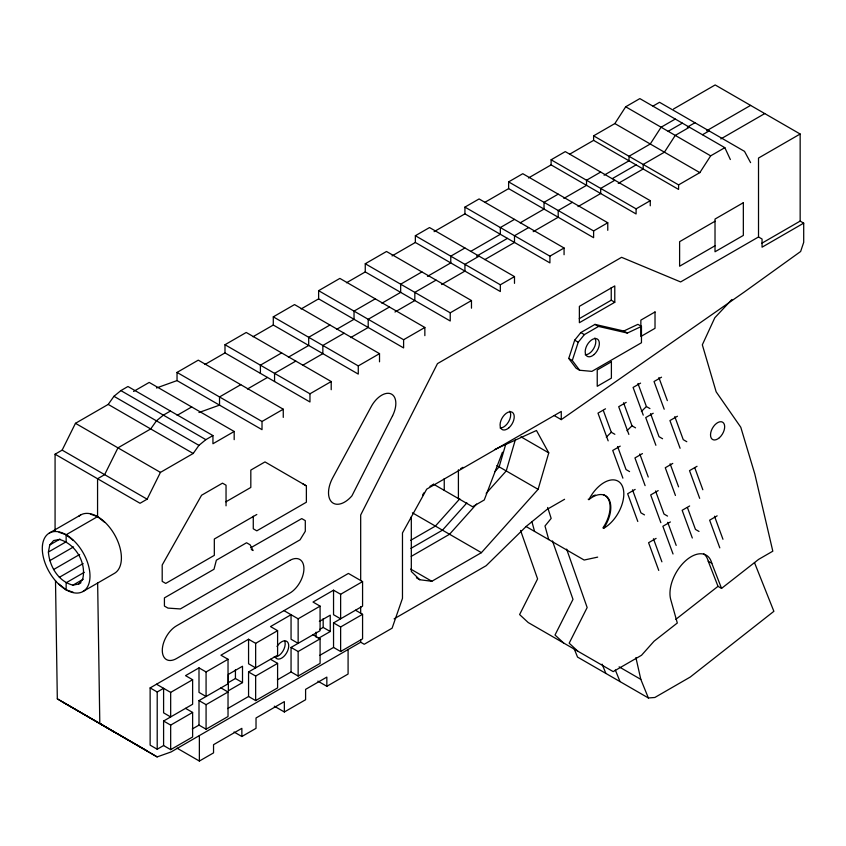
<?xml version="1.0" encoding="UTF-8"?>
<svg xmlns="http://www.w3.org/2000/svg" width="846" height="846" viewBox="0 0 846 846"><rect width="100%" height="100%" fill="white"/><g stroke="black" fill="none" stroke-linecap="round" stroke-linejoin="round"><path stroke-width="1.27" d="M48.402 552.047L49.755 544.983L53.605 540.552L59.357 539.431C75.696 543.767 86.969 563.288 82.548 579.605L78.699 584.026L72.946 585.146C58.385 581.562 49.47 566.281 48.402 552.047L66.527 541.577M505.771 444.213L499.151 466.844L494.794 471.719M515.415 439.508L506.236 470.936L486.175 493.345M416.422 577.807L419.764 579.732L431.841 581.276L481.416 552.66L538.109 489.337L548.758 452.874L536.47 430.498L495.047 449.353M568.745 358.461L574.688 340.177L580.821 332.563L594.992 324.388L623.809 331.019L627.351 333.06L641.458 326.397L641.458 342.757L591.883 371.373L579.626 370.252L576.094 368.2L568.745 358.461L572.287 360.502L579.626 370.252M572.287 360.502L578.22 342.228L584.364 334.614L598.534 326.429L627.351 333.06M502.439 452.24L484.261 499.975L472.565 506.733L433.438 484.134M55.075 530.527L55.075 454.207L62.149 450.125L75.463 423.317L108.214 404.409L113.956 396.309L120.883 390.598L127.958 386.506L212.938 435.574L212.938 443.748L234.183 431.481L234.183 439.656M55.075 454.207L140.045 503.275L147.13 499.182L160.444 472.385L193.195 453.477L198.937 445.366L205.853 439.656L212.938 435.574M422.566 495.09L423.888 492.837M593.606 135.836L678.587 184.893L678.587 189.43L593.606 140.362L593.606 135.836L614.852 123.569L625.691 106.786L639.851 98.601L724.832 147.669L730.352 159.534M678.587 184.893L699.832 172.626L710.672 155.844L724.832 147.669M459.801 498.802L435.383 526.085L410.596 540.393M466.886 502.894L442.469 530.178L410.923 548.388M476.584 504.057L449.543 534.26L411.241 556.382M731.875 299.505L714.807 317.768L702.328 344.819L716.15 391.814L740.789 427.262L754.822 474.046L772.81 551.19L758.64 559.365L721.553 588.393L718.011 586.341L708.261 561.268A30.044 17.343 -60 0 0 703.84 553.908M606.296 437.171L611.309 432.253L603.293 410.416M641.384 411.463L646.397 406.545L637.947 383.492M626.992 430.73L632.004 425.813L623.555 402.759M675.817 619.357L718.011 586.341M554.183 415.545L561.268 419.627L744.395 291.944L800.633 251.505L803.7 242.358L803.7 223.143L800.157 221.102L761.886 243.204M55.498 580.589L57.317 698.859L157.134 756.906L171.051 751.967L360.682 642.23L364.224 644.271L392.11 628.176L402.474 598.355L402.474 532.938L426.712 489.136L561.268 411.452L561.268 419.627M133.552 391.455L149.203 382.424L234.183 431.481M177.036 372.42L262.017 421.477L262.017 429.662L177.036 380.594L177.036 372.42L198.281 360.153L283.262 409.21L283.262 417.395M224.994 344.734L309.964 393.802L309.964 401.977L224.994 352.909L224.994 344.734L246.228 332.467L331.209 381.535L331.209 389.71M273.29 316.848L358.27 365.916L358.27 374.091L273.29 325.023L273.29 316.848L294.535 304.581L379.516 353.649L379.516 361.824M318.625 290.675L403.605 339.732L403.605 347.918L318.625 298.85L318.625 290.675L339.87 278.408L424.851 327.476L424.851 335.651M365.261 263.751L450.231 312.819L450.231 320.994L365.261 271.926L365.261 263.751L386.506 251.484L471.476 300.552L471.476 308.187M415.354 235.727L500.335 284.795L500.335 291.532L415.354 242.464L415.354 235.727L429.525 227.553L514.495 276.61L514.495 283.357M464.93 207.111L549.911 256.169L549.911 262.905L464.93 213.848L464.93 207.111L479.09 198.937L564.071 247.994L564.071 254.731M508.626 181.879L593.606 230.947L593.606 237.684L508.626 188.616L508.626 181.879L522.786 173.705L607.766 222.762L607.766 230.313M551.116 159.788L636.097 208.856L636.097 213.964L551.116 164.896L551.116 159.788L565.276 151.614L650.257 200.682L650.257 205.779M392.047 255.926L415.354 242.464M434.093 231.656L464.93 213.848M484.769 202.395L508.626 188.616M204.965 364.478L224.994 352.909M252.996 336.74L273.29 325.023M301.102 308.97L318.625 298.85M346.49 282.765L365.261 271.926M528.454 177.977L551.116 164.896M569.813 154.109L593.606 140.362M653.006 106.078L659.542 102.303L744.512 151.36L750.592 162.633M673.532 108.997L715.177 84.949L800.157 134.017L800.157 221.102M675.256 119.053L661.096 127.228L650.257 144.01L629.012 156.277L629.012 160.814L604.086 175.196M170.448 411.04L163.373 415.132L156.447 420.832L150.704 428.943L117.954 447.851L104.64 474.648L97.565 478.741L97.565 516.62L104.64 522.331M281.644 352.909L260.399 365.176L260.399 373.35M329.94 325.023L308.695 337.29L308.695 345.464L288.401 357.181M375.275 298.85L354.03 311.117L354.03 319.291L336.507 329.411M421.911 271.926L400.666 284.193L400.666 292.367L381.895 303.206M464.93 247.994L450.77 256.169L450.77 262.905L427.463 276.367M514.495 219.378L500.335 227.553L500.335 234.289L470.64 251.431M558.201 194.146L544.031 202.321L544.031 209.068L520.184 222.836M668.181 131.31L682.341 123.135M177.163 415.344L191.693 406.947M600.681 172.055L586.521 180.24L586.521 185.337L563.859 198.419M240.772 384.687L219.526 396.954L219.526 405.128L198.958 412.52M687.322 127.143L694.947 122.744M689.427 127.228L675.256 135.402L664.417 152.185L643.172 164.452L643.172 168.989L618.246 183.381M476.584 256.179L507.42 238.382M247.444 389.012L267.473 377.443M295.804 361.094L274.559 373.35L274.559 381.535M344.1 333.208L322.855 345.464L322.855 353.649L302.572 365.366M389.435 307.024L368.2 319.291L368.2 327.476L350.678 337.586M436.071 280.111L414.826 292.367L414.826 300.552L394.955 312.015M612.303 178.633L636.097 164.896M479.09 256.169L464.93 264.354L464.93 271.09L441.623 284.542M528.665 227.553L514.495 235.727L514.495 242.464L484.8 259.616M572.361 202.321L558.201 210.506L558.201 217.242L533.202 231.667M614.852 180.24L600.681 188.415L600.681 193.523L578.03 206.604M706.653 130.76L750.592 105.39M702.571 134.694L709.107 130.919M720.813 138.934L764.752 113.576M49.29 533.086L80.698 514.95M262.017 421.477L283.262 409.21M309.964 393.802L331.209 381.535M358.27 365.916L379.516 353.649M403.605 339.732L424.851 327.476M450.231 312.819L471.476 300.552M500.335 284.795L514.495 276.61M549.911 256.169L564.071 247.994M593.606 230.947L607.766 222.762M49.755 544.983L59.95 539.092M636.097 208.856L650.257 200.682M49.755 560.665L73.549 546.928M800.157 134.017L758.513 158.054L758.513 236.975L680.618 281.94L621.588 257.321L437.477 363.621L360.682 515.013L360.682 580.589M53.605 569.538L79.661 554.49M59.357 577.31L83.151 563.573M84.283 572.319L66.147 582.788L66.147 589.831L73.232 592.295M72.946 585.146L83.141 579.256M78.699 584.026L80.973 582.725M225.893 501.826L250.818 487.444L250.818 470.09L264.988 461.916L306.379 485.868L306.379 502.217L256.814 530.833L253.271 528.792L253.271 516.208M715.018 221.24L679.613 241.681L679.613 266.215L715.018 245.774M83.014 591.502L114.422 573.366A33.734 19.479 60 0 0 113.29 532.546A33.734 19.479 60 0 0 78.646 516.462M579.256 318.688L611.235 300.224L614.778 302.265L614.778 285.916L579.373 306.358L579.373 322.707L614.778 302.265M256.814 514.484L214.324 539.018L214.324 555.367L165.742 583.412L162.199 581.371L162.199 565.012L201.57 495.248L222.498 483.161L226.041 485.202L226.041 505.834M803.7 223.143L762.056 247.191L762.056 239.016L758.513 236.975M429.948 486.355L433.364 484.388M460.679 468.621L462.952 467.299M640.591 383.111L633.094 387.436L643.256 415.143M605.503 408.819L597.995 413.144L608.158 440.851M661.54 377.189L654.032 381.514L664.195 409.221M626.199 402.379L618.701 406.704L628.864 434.421M185.538 708.345L192.624 712.438L192.624 736.972L170.67 749.641L163.595 745.548L157.208 749.239L150.133 745.146L150.133 687.904L348.415 573.429L362.574 581.604L362.574 606.138L333.546 622.899L333.546 647.433L319.851 655.333M150.133 687.904L157.208 691.996L163.595 688.316L163.595 712.84L170.67 716.932L170.67 692.398L192.624 679.729L192.624 704.263L163.595 721.025L163.595 745.548M220.943 687.904L228.029 691.996L228.029 716.53L206.075 729.199L199 725.107L199 700.583L228.029 683.822L228.029 659.288L206.075 671.957L199 667.875L185.538 675.637L192.624 679.729M227.574 708.61L248.565 696.491L248.565 671.957L277.594 655.195L277.594 630.672L255.651 643.341L248.565 639.248L220.943 655.195L228.029 659.288M362.574 581.604L340.631 594.273L333.546 590.191L313.009 602.045L320.084 606.138L320.084 630.672L291.056 647.423L291.056 671.957L277.361 679.867M653.218 413.25L645.72 417.586L655.883 445.292M283.981 610.632L298.141 618.807L320.084 606.138M620.234 446.117L612.737 450.453L622.899 478.159M319.354 621.45L330.247 615.169L330.247 631.518L318.265 638.434M677.445 416.232L669.937 420.557L680.099 448.274M319.904 629.318L323.172 627.425L330.247 631.518M227.807 682.912L235.431 678.513L242.506 682.606L242.506 666.246L228.346 674.421L228.346 690.78L242.506 682.606M163.595 721.025L170.67 725.107L192.624 712.438M199 700.583L206.075 704.665L228.029 691.996M248.565 671.957L255.651 676.049L277.594 663.38L277.594 687.904L255.651 700.583L248.565 696.491M291.056 647.423L298.141 651.515L320.084 638.846L320.084 663.38L298.141 676.049L291.056 671.957M333.546 622.899L340.631 626.981L362.574 614.312L362.574 638.846L340.631 651.515L333.546 647.433M642.452 453.604L634.944 457.929L645.107 485.636M564.578 499.288L547.087 509.377L526.286 526.339L486.175 565.688L394.12 618.838M192.264 728.998L199 725.107M672.771 463.418L665.273 467.743L675.436 495.46M635.145 489.422L627.647 493.747L637.799 521.464M697.03 466.305L689.522 470.64L699.684 498.347M658.188 490.606L650.69 494.942L660.853 522.648M317.895 681.136L326.842 686.296L348.087 674.04L348.087 649.506M177.015 748.139L199.37 761.051L213.541 752.877L213.541 744.692L241.861 728.343L241.861 736.517L234.035 732.002M241.861 736.517L256.021 728.343L256.021 717.979L284.351 701.63L284.351 711.983L274.284 706.177M284.351 711.983L305.596 699.727L305.596 689.363L326.842 677.096L326.842 686.296M689.649 505.971L682.151 510.297L692.314 538.003M670.381 521.961L662.873 526.286L673.035 553.993M656.094 538.384L648.586 542.72L658.748 570.426M717.154 515.838L709.646 520.174L719.809 547.88M250.649 547.827L301.758 518.598L305.3 520.639L305.3 531.277L300.066 539.811L180.335 608.94L167.963 608.105L164.42 606.064L164.42 597.889L213.996 569.263L216.365 560.189L246.556 542.762L250.099 544.803L253.06 550.524L251.283 549.498M623.809 331.019L637.916 324.356L641.458 326.397M156.468 387.986L177.036 380.594M597.667 557.123L584.152 560.041L526 526.476M574.244 648.945L577.543 657.078L648.364 697.961L654.846 697.485L690.251 677.043L773.879 611.32L754.473 562.579M90.48 514.157L97.565 516.62L66.147 534.746L59.072 532.293M625.691 106.786L710.672 155.844M614.852 123.569L699.832 172.626M594.992 324.388L598.534 326.429M580.821 332.563L584.364 334.614M574.688 340.177L578.22 342.228M646.397 406.545L649.94 408.586M686.793 441.707L683.251 439.666L674.791 416.613M662.566 438.736L659.023 436.695L650.574 413.641M632.004 425.813L635.547 427.854M611.309 432.253L614.852 434.294M629.583 471.603L626.04 469.562L617.591 446.508M698.997 531.447L695.454 529.406L687.438 507.558M667.536 516.092L663.994 514.04L655.544 490.987M520.935 436.811L548.758 452.874M644.493 514.897L640.951 512.856L632.491 489.802M708.261 561.268L711.803 563.309L721.553 588.393M588.203 499.203L588.911 499.616A25.666 14.816 -60 0 1 609.152 499.711A25.666 14.816 -60 0 1 603.642 528.295L602.934 527.883A25.666 14.816 -60 0 0 603.526 494.73M496.93 465.564L538.109 489.337M412.425 512.824L481.416 552.66M302.847 483.817L306.379 485.868M619.113 666.849L640.813 679.38L648.364 697.961M120.883 390.598L205.853 439.656M113.956 396.309L198.937 445.366M410.701 569.072L431.841 581.276M108.214 404.409L193.195 453.477M75.463 423.317L160.444 472.385M355.5 610.22L362.574 614.312M62.149 450.125L147.13 499.182M313.009 634.754L320.084 638.846M277.594 630.672L270.519 626.579L291.056 614.714L291.056 639.248L298.141 643.341L298.141 618.807M270.519 659.288L277.594 663.38M156.51 684.224L170.67 692.398M57.317 698.859L157.134 756.906M62.266 701.852L147.246 750.91M114.654 732.372L99.807 723.393L97.639 582.778M73.232 540.467L66.147 534.746L66.147 541.8M59.072 584.121L66.147 589.831M577.797 651.177L569.178 643.182L587.156 607.534L566.63 549.107M563.637 643.002L555.018 635.008L572.996 599.349L552.459 540.932M419.764 579.732L411.315 571.473L411.315 516.843M615.317 669.99L620.033 681.601M602.098 664.142L605.873 673.427M714.5 516.219L722.96 539.272M694.82 467.901L702.836 489.749M658.886 377.57L667.346 400.623M670.117 463.798L678.577 486.852M667.727 522.342L676.187 545.395M639.798 453.985L648.248 477.038M653.44 538.765L661.9 561.818M520.554 530.431L537.591 578.907L519.603 614.566L528.232 622.561L613.213 671.618L641.532 655.269L654.064 641.205L677.308 623.016L670.603 599.084A30.044 17.343 -60 0 1 686.011 560.401A30.044 17.343 -60 0 1 711.803 563.309M547.648 507.452L551.169 518.418L544.993 525.99L548.737 539.6M531.859 521.527L534.577 531.425M635.896 657.585L640.813 679.38M611.235 287.64L611.235 300.224M458.405 469.763L458.405 498.548M444.245 478.603L444.245 490.373M360.682 606.815L360.682 613.371M360.682 639.608L360.682 642.23M340.631 594.273L340.631 618.807L333.546 614.725L333.546 590.191M340.631 626.981L340.631 651.515M323.172 618.627L323.172 627.425M316.087 632.152L316.087 637.175M298.141 651.515L298.141 676.049M255.651 643.341L255.651 667.875L248.565 663.782L248.565 639.248M255.651 676.049L255.651 700.583M235.431 669.704L235.431 678.513M206.075 671.957L206.075 696.491L199 692.398L199 667.875M206.075 704.665L206.075 729.199M199.37 735.608L199.37 761.051M170.67 725.107L170.67 749.641M157.208 691.996L157.208 749.239M594.865 337.998A10.015 5.785 -60 0 1 593.733 348.52A10.015 5.785 -60 0 1 585.189 354.76M588.911 499.616A27.855 16.085 -60 0 1 622.032 485.477A27.855 16.085 -60 0 1 603.642 528.295M592.253 496.422A25.666 14.816 -60 0 1 595.298 495.016M509.747 411.209A10.015 5.785 -60 0 1 508.615 421.731A10.015 5.785 -60 0 1 500.071 427.97M277.023 646.45A10.015 5.785 -60 0 1 287.386 641.85A10.015 5.785 -60 0 1 285.282 654.878A10.015 5.785 -60 0 1 275.278 657.205M284.489 640.665A10.015 5.785 -60 0 1 282.744 651.42A10.015 5.785 -60 0 1 274.136 656.972M392.586 415.703L351.925 495.851A22.789 13.155 -60 0 1 331.822 502.154A22.789 13.155 -60 0 1 332.7 477.853L370.77 407.434A20.029 11.569 -60 0 1 390.715 393.76A20.029 11.569 -60 0 1 392.586 415.703M743.338 202.712L715.018 219.061L715.018 251.77L743.338 235.421L743.338 202.712M655.016 311.963L640.856 320.137L640.856 336.497L655.016 328.311L655.016 311.963M611.394 361.781L597.234 369.956L597.234 386.305L611.394 378.13L611.394 361.781M289.755 560.454L176.454 625.871A20.029 11.569 -60 0 0 162.295 650.405A20.029 11.569 -60 0 0 176.454 658.579L289.755 593.162A20.029 11.569 -60 0 0 303.925 568.639A20.029 11.569 -60 0 0 289.755 560.454M42.501 545.046A33.734 19.479 60 0 0 75.283 593.004A33.734 19.479 60 0 0 80.666 548.821A33.734 19.479 60 0 0 42.501 545.046M594.104 354.516A10.015 5.785 -60 0 0 597.276 339.003A10.015 5.785 -60 0 0 585.432 349.504A10.015 5.785 -60 0 0 594.104 354.516M508.985 427.727A10.015 5.785 -60 0 0 512.158 412.214A10.015 5.785 -60 0 0 500.314 422.714A10.015 5.785 -60 0 0 508.985 427.727M719.428 437.689A10.015 5.785 -60 0 0 722.6 422.175A10.015 5.785 -60 0 0 710.756 432.687A10.015 5.785 -60 0 0 719.428 437.689"/></g></svg>
